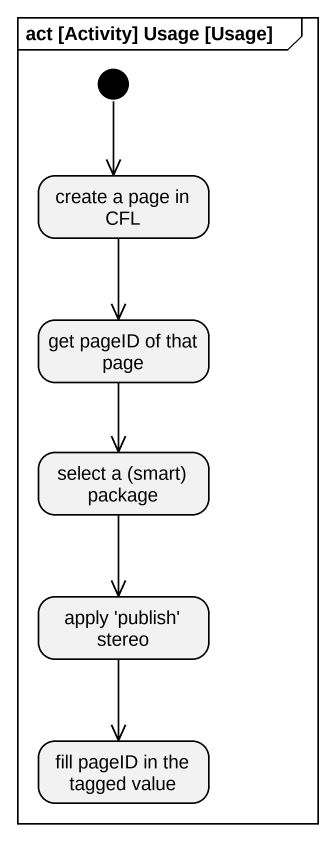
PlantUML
@startuml
mainframe act [Activity] Usage [Usage]
hide empty description
state "create a page in CFL" as create_a_page_in_CFL
state "get pageID of that page" as get_pageID_of_that_page
state "select a (smart) package" as select_a_smart_package
state "apply 'publish' stereo" as apply_publish_stereo
state "fill pageID in the tagged value" as fill_pageID_in_the_tagged
[*] --> create_a_page_in_CFL
create_a_page_in_CFL --> get_pageID_of_that_page
get_pageID_of_that_page --> select_a_smart_package
select_a_smart_package --> apply_publish_stereo
apply_publish_stereo --> fill_pageID_in_the_tagged
@enduml
